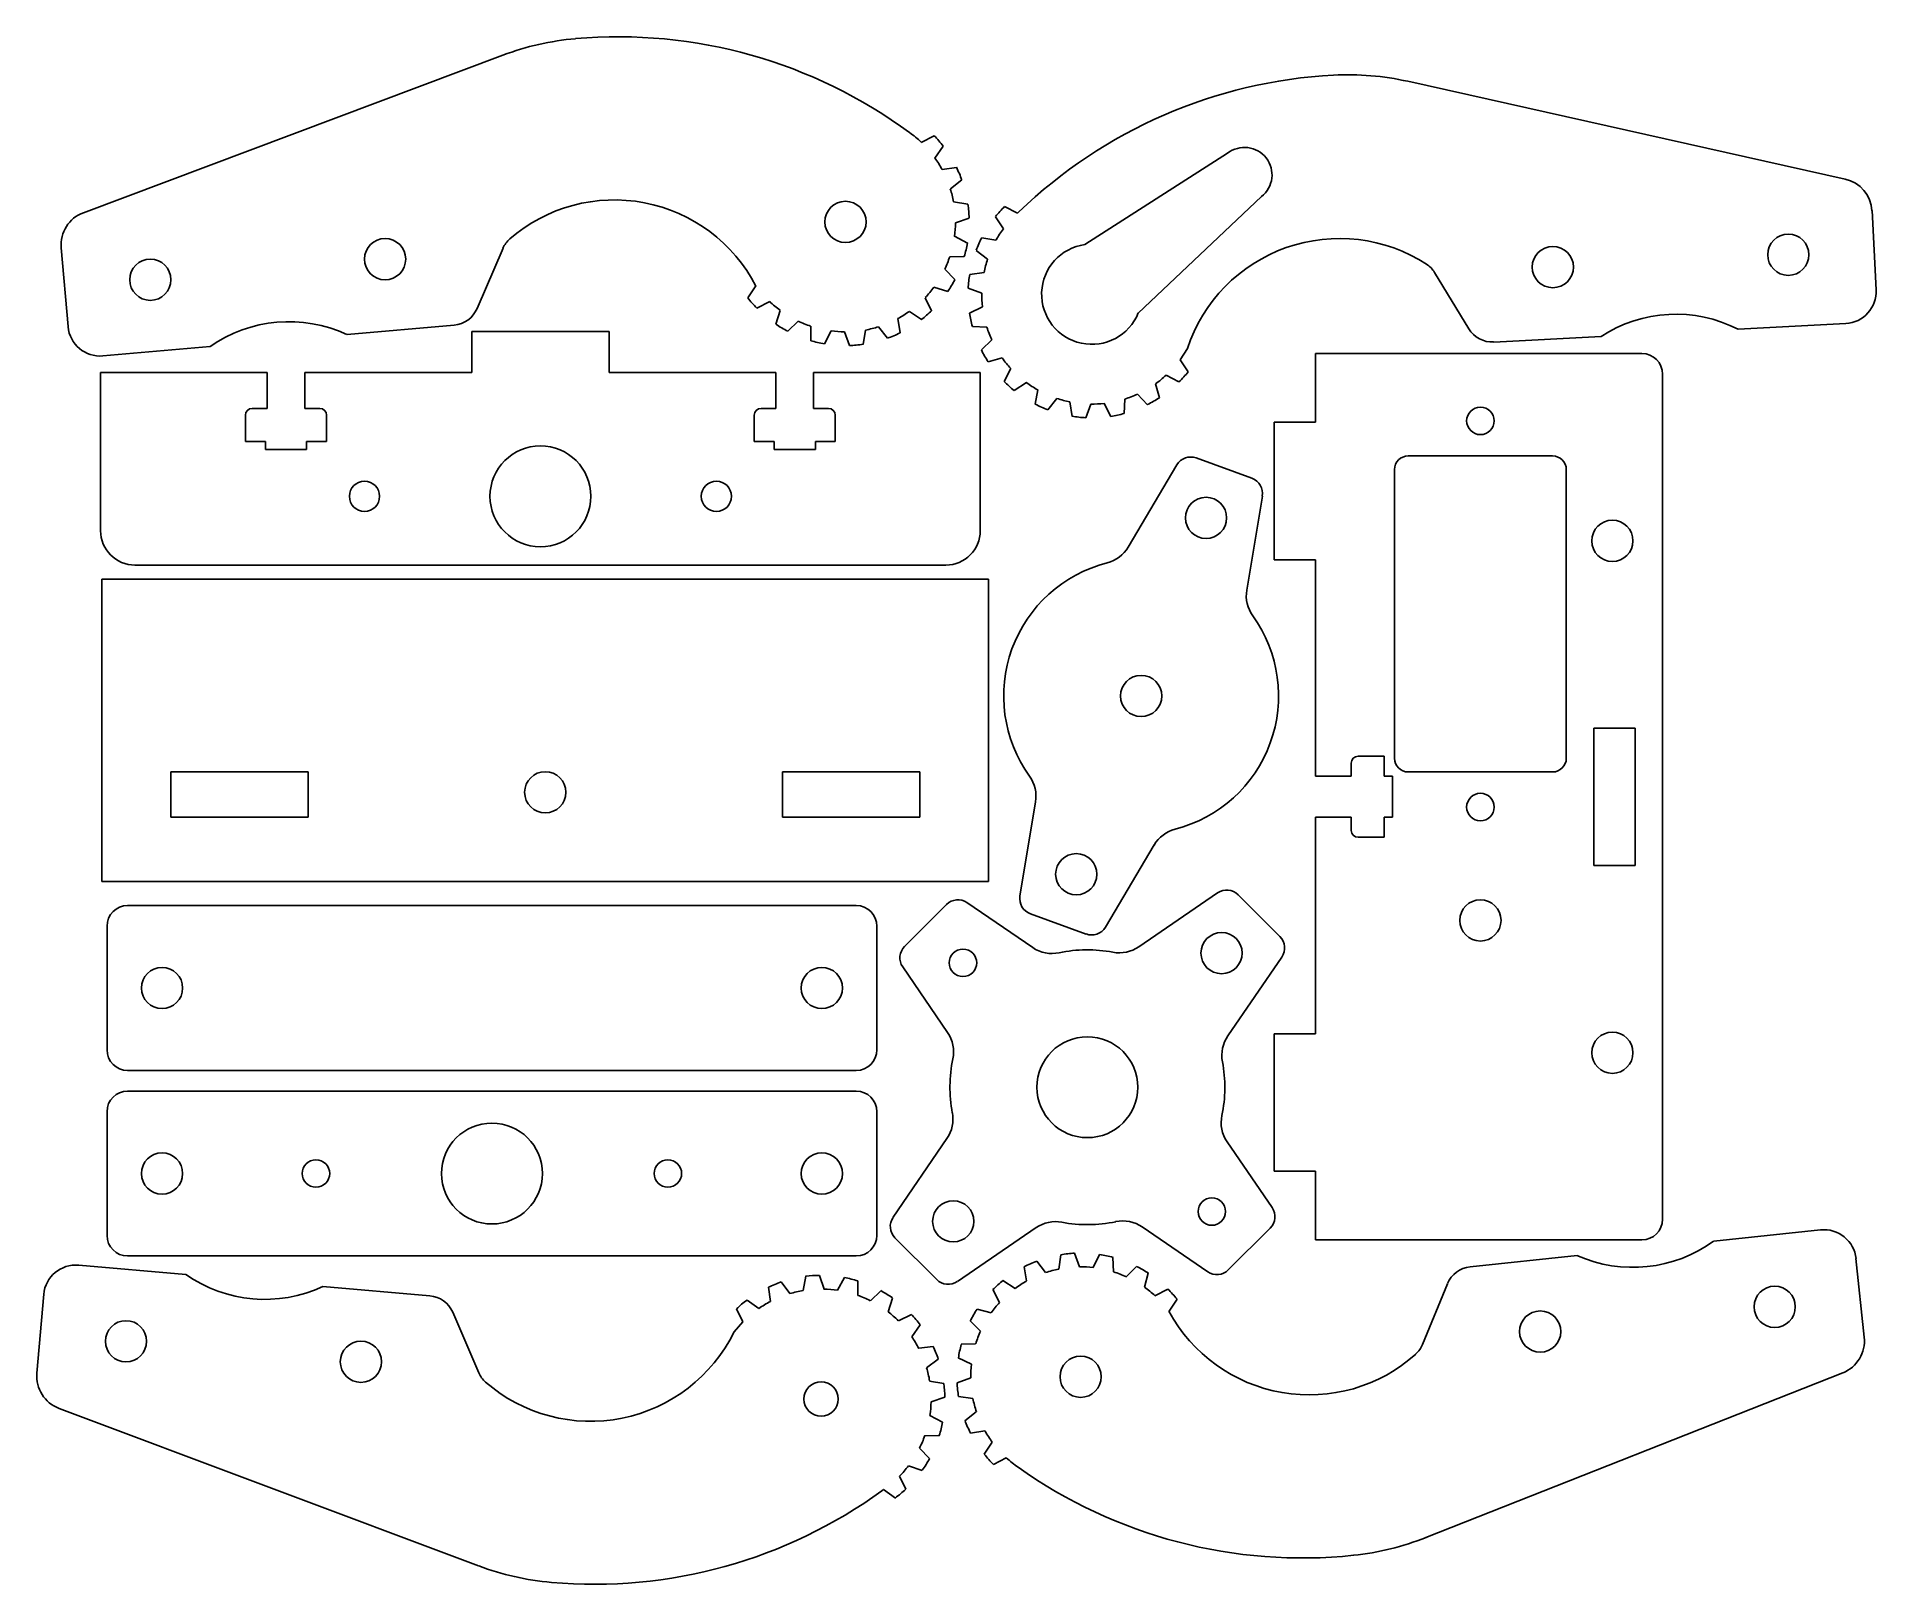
# Model space of a CAD drawing. Header units: millimetres. Extents: x 182 to 316, y 235 to 348.
import ezdxf

# ---------------------------------------------------------------- set-up
doc = ezdxf.new("R2010")
doc.units = ezdxf.units.MM
doc.header["$LTSCALE"] = 23.1
doc.layers.add('02___PRT_ALL_AXES', color=7, linetype='CONTINUOUS')

msp = doc.modelspace()

# ---------------------------------------------------------------- linework, layer by layer
at = {"layer": '02___PRT_ALL_AXES', "color": 7, "linetype": 'CONTINUOUS'}
for p, q in [((185.63, 334.84), (216.15, 346.31)), ((281.98, 344.4), (313.8, 337.29)), ((246.58, 339.96), (247.52, 340.44)), ((248.18, 339.68), (247.58, 338.82)), ((258.48, 332.52), (268.87, 339.16)), ((248.1, 337.98), (249.15, 338.14)), ((249.54, 337.22), (248.7, 336.58)), ((271.33, 336.01), (262.37, 327.54)), ((248.94, 335.62), (249.98, 335.45)), ((252.56, 333.67), (251.98, 334.55)), ((252.65, 335.29), (253.58, 334.8)), ((253.58, 334.8), (253.69, 334.9)), ((315.75, 334.99), (316.05, 329.23)), ((250.07, 334.45), (249.07, 334.1)), ((184.52, 326.55), (184.02, 332.29)), ((216.16, 332.26), (214.27, 327.86)), ((249, 333.12), (249.94, 332.63)), ((251.41, 331.45), (250.58, 332.1)), ((250.98, 333.02), (252.02, 332.84)), ((248.29, 330.72), (249.03, 329.97)), ((249.71, 331.66), (248.66, 331.63)), ((233.96, 328.65), (234.56, 329.51)), ((248.52, 329.11), (247.51, 329.41)), ((250.99, 328.98), (250, 329.35)), ((250.11, 330.34), (251.15, 330.49)), ((286.41, 326.39), (283.93, 330.48)), ((235.56, 328.37), (234.62, 327.89)), ((246.87, 328.65), (247.34, 327.71)), ((250.1, 327.53), (251.04, 327.99)), ((212.6, 326.66), (204.81, 325.97)), ((236.01, 326.72), (236.32, 327.73)), ((237.62, 326.95), (236.87, 326.21)), ((238.56, 325.52), (238.54, 326.58)), ((244.12, 325.7), (243.48, 326.54)), ((244.88, 327.13), (245.04, 326.09)), ((246.59, 327.06), (245.72, 327.66)), ((251.36, 326.51), (250.3, 326.55)), ((313.84, 326.77), (306.02, 326.36)), ((213.88, 326.2), (213.88, 323.2)), ((223.88, 326.2), (213.88, 326.2)), ((223.88, 323.2), (223.88, 326.2)), ((240.02, 326.24), (239.54, 325.3)), ((241.36, 325.17), (241.01, 326.17)), ((242.52, 326.3), (242.35, 325.26)), ((250.96, 324.85), (251.71, 325.58)), ((296.04, 325.84), (288.23, 325.43)), ((194.85, 325.1), (187.05, 324.42)), ((252.47, 324.27), (251.46, 323.98)), ((265.94, 324.95), (265.42, 324.14)), ((265.42, 324.14), (266, 323.27)), ((275.26, 324.59), (275.26, 319.59)), ((299.01, 324.59), (275.26, 324.59)), ((186.88, 323.2), (186.88, 311.7)), ((199, 323.2), (186.88, 323.2)), ((199, 320.6), (199, 323.2)), ((201.74, 323.2), (201.74, 320.6)), ((213.88, 323.2), (201.74, 323.2)), ((236.01, 323.2), (223.88, 323.2)), ((236.01, 320.6), (236.01, 323.2)), ((250.88, 323.2), (238.75, 323.2)), ((238.75, 323.2), (238.75, 320.6)), ((250.88, 311.7), (250.88, 323.2)), ((252.61, 322.56), (253.1, 323.5)), ((265.33, 322.52), (264.4, 323.01)), ((300.51, 261.59), (300.51, 323.09)), ((254.23, 322.48), (253.35, 321.89)), ((254.88, 320.9), (255.06, 321.94)), ((256.45, 321.32), (255.79, 320.49)), ((261.39, 321.27), (261.35, 320.22)), ((263.05, 320.87), (262.31, 321.63)), ((263.63, 322.39), (263.92, 321.37)), ((197.42, 318.2), (197.42, 320.1)), ((197.92, 320.6), (199, 320.6)), ((201.74, 320.6), (202.82, 320.6)), ((203.32, 320.1), (203.32, 318.2)), ((234.43, 318.2), (234.43, 320.1)), ((234.93, 320.6), (236.01, 320.6)), ((238.75, 320.6), (239.83, 320.6)), ((240.33, 320.1), (240.33, 318.2)), ((257.55, 320.02), (257.4, 321.07)), ((258.91, 320.91), (258.55, 319.92)), ((260.37, 320.01), (259.9, 320.96)), ((272.26, 319.59), (272.26, 309.59)), ((275.26, 319.59), (272.26, 319.59)), ((198.87, 318.2), (197.42, 318.2)), ((198.87, 317.6), (198.87, 318.2)), ((201.87, 317.6), (198.87, 317.6)), ((201.87, 318.2), (201.87, 317.6)), ((203.32, 318.2), (201.87, 318.2)), ((235.88, 318.2), (234.43, 318.2)), ((235.88, 317.6), (235.88, 318.2)), ((238.88, 317.6), (235.88, 317.6)), ((240.33, 318.2), (238.88, 318.2)), ((238.88, 318.2), (238.88, 317.6)), ((265.18, 316.48), (261.64, 310.51)), ((270.64, 315.51), (266.59, 316.99)), ((281.01, 295.14), (281.01, 316.14)), ((282.01, 317.14), (292.51, 317.14)), ((293.51, 316.14), (293.51, 295.14)), ((270.26, 307.37), (271.4, 314.22)), ((189.38, 309.2), (248.38, 309.2)), ((272.26, 309.59), (275.26, 309.59)), ((275.26, 309.59), (275.26, 293.84)), ((186.98, 308.16), (186.98, 286.16)), ((251.48, 308.16), (186.98, 308.16)), ((251.48, 286.16), (251.48, 308.16)), ((295.51, 297.34), (298.51, 297.34)), ((295.51, 287.34), (295.51, 297.34)), ((298.51, 297.34), (298.51, 287.34)), ((277.86, 293.84), (277.86, 294.79)), ((278.36, 295.29), (280.26, 295.29)), ((280.26, 295.29), (280.26, 293.84)), ((191.98, 290.86), (191.98, 294.16)), ((191.98, 294.16), (201.98, 294.16)), ((201.98, 294.16), (201.98, 290.86)), ((236.48, 294.16), (246.48, 294.16)), ((236.48, 290.86), (236.48, 294.16)), ((246.48, 294.16), (246.48, 290.86)), ((275.26, 293.84), (277.86, 293.84)), ((280.26, 293.84), (280.86, 293.84)), ((280.86, 293.84), (280.86, 290.84)), ((292.51, 294.14), (282.01, 294.14)), ((254.89, 291.97), (253.76, 285.11)), ((201.98, 290.86), (191.98, 290.86)), ((246.48, 290.86), (236.48, 290.86)), ((275.26, 290.84), (275.26, 275.09)), ((277.86, 290.84), (275.26, 290.84)), ((277.86, 289.89), (277.86, 290.84)), ((280.26, 290.84), (280.26, 289.39)), ((280.86, 290.84), (280.26, 290.84)), ((280.26, 289.39), (278.36, 289.39)), ((259.98, 282.85), (263.52, 288.83)), ((298.51, 287.34), (295.51, 287.34)), ((186.98, 286.16), (251.48, 286.16)), ((268.14, 285.34), (262.4, 281.42)), ((272.68, 282.16), (269.63, 285.21)), ((241.85, 284.42), (188.85, 284.42)), ((248.42, 284.5), (245.37, 281.45)), ((254.69, 281.37), (249.91, 284.64)), ((254.52, 283.82), (258.57, 282.34)), ((187.35, 282.92), (187.35, 273.92)), ((243.35, 273.92), (243.35, 282.92)), ((245.24, 279.96), (248.5, 275.19)), ((268.89, 274.93), (272.81, 280.67)), ((275.26, 275.09), (272.26, 275.09)), ((272.26, 275.09), (272.26, 265.09)), ((188.85, 272.42), (241.85, 272.42)), ((241.85, 270.92), (188.85, 270.92)), ((187.35, 269.42), (187.35, 260.42)), ((243.35, 260.42), (243.35, 269.42)), ((248.45, 267.47), (244.53, 261.74)), ((272.11, 262.44), (268.84, 267.22)), ((272.26, 265.09), (275.26, 265.09)), ((275.26, 265.09), (275.26, 260.09)), ((249.21, 257.06), (254.94, 260.98)), ((262.66, 261.03), (267.43, 257.77)), ((268.92, 257.9), (271.97, 260.95)), ((244.67, 260.24), (247.71, 257.2)), ((275.26, 260.09), (299.01, 260.09)), ((304.23, 260), (312.01, 260.82)), ((188.85, 258.92), (241.85, 258.92)), ((254.98, 258.54), (255.63, 257.71)), ((256.59, 257.97), (256.74, 259.01)), ((257.73, 259.12), (258.1, 258.13)), ((259.09, 258.08), (259.55, 259.02)), ((260.53, 258.82), (260.57, 257.76)), ((286.51, 258.14), (294.29, 258.95)), ((314.58, 258.73), (315.19, 253)), ((185.29, 258.25), (193.08, 257.57)), ((236.4, 257.03), (237.02, 256.18)), ((237.99, 256.4), (238.18, 257.44)), ((239.17, 257.51), (239.51, 256.51)), ((240.49, 256.42), (240.99, 257.35)), ((241.96, 257.11), (241.97, 256.05)), ((252.53, 257.14), (253.41, 256.56)), ((254.24, 257.1), (254.06, 258.14)), ((261.5, 257.41), (262.24, 258.16)), ((263.1, 257.66), (262.82, 256.65)), ((182.25, 250.39), (182.75, 256.13)), ((203.04, 256.7), (210.84, 256.02)), ((233.91, 255.71), (234.77, 255.1)), ((235.62, 255.61), (235.47, 256.65)), ((242.88, 255.66), (243.64, 256.39)), ((244.49, 255.86), (244.17, 254.86)), ((252.28, 255.54), (251.79, 256.47)), ((263.58, 256.02), (264.52, 256.51)), ((265.19, 255.77), (264.61, 254.9)), ((283.05, 252.47), (284.87, 256.9)), ((212.5, 254.82), (214.39, 250.42)), ((233.6, 254.12), (233.14, 255.07)), ((244.92, 254.21), (245.87, 254.67)), ((250.64, 255.06), (251.66, 254.77)), ((232.97, 253.39), (233.6, 254.12)), ((246.51, 253.9), (245.89, 253.04)), ((250.9, 253.45), (250.14, 254.19)), ((246.4, 252.2), (247.45, 252.34)), ((249.49, 252.49), (250.54, 252.53)), ((247.82, 251.41), (246.97, 250.79)), ((250.23, 251.04), (249.28, 251.51)), ((313.62, 250.42), (283.3, 238.43)), ((247.19, 249.82), (248.23, 249.63)), ((249.19, 249.69), (250.18, 250.05)), ((214.38, 236.37), (183.86, 247.83)), ((248.3, 248.64), (247.3, 248.31)), ((250.33, 248.54), (249.29, 248.69)), ((249.76, 246.93), (250.59, 247.58)), ((247.21, 247.32), (248.14, 246.82)), ((246.46, 244.93), (247.19, 244.17)), ((247.9, 245.85), (246.85, 245.84)), ((251.21, 246.2), (250.17, 246.02)), ((251.16, 244.49), (251.75, 245.37)), ((246.66, 243.32), (245.65, 243.64)), ((252.77, 244.24), (251.83, 243.75)), ((245, 242.9), (245.46, 241.95)), ((243.84, 241.92), (243.71, 241.83)), ((244.7, 241.3), (243.84, 241.92))]:
    msp.add_line(p, q, dxfattribs=at)
for centre, radius in [((241.07, 334.17), 1.5), ((309.66, 331.78), 1.5), ((207.58, 331.46), 1.5), ((292.53, 330.88), 1.5), ((190.5, 329.96), 1.5), ((287.26, 319.69), 1), ((218.88, 314.2), 3.67), ((206.08, 314.2), 1.1), ((231.68, 314.2), 1.1), ((267.3, 312.63), 1.5), ((296.86, 310.96), 1.5), ((262.58, 299.67), 1.5), ((219.23, 292.66), 1.5), ((287.26, 291.59), 1), ((257.86, 286.7), 1.5), ((287.26, 283.34), 1.5), ((268.43, 280.96), 1.5), ((249.62, 280.25), 1), ((191.35, 278.42), 1.5), ((239.35, 278.42), 1.5), ((258.67, 271.2), 3.67), ((296.86, 273.71), 1.5), ((215.35, 264.92), 3.67), ((191.35, 264.92), 1.5), ((239.35, 264.92), 1.5), ((202.55, 264.92), 1), ((228.15, 264.92), 1), ((248.91, 261.44), 1.5), ((267.72, 262.15), 1), ((308.67, 255.22), 1.5), ((291.61, 253.42), 1.5), ((188.73, 252.71), 1.5), ((205.82, 251.22), 1.5), ((258.18, 250.13), 1.5), ((239.3, 248.51), 1.25)]:
    msp.add_circle(centre, radius, dxfattribs=at)
for centre, radius, start, end in [((223.18, 327.58), 20, 95, 110.58), ((224.55, 311.98), 35.66, 53.5584, 95), ((278.44, 309.27), 35.63, 93, 133.9926), ((277.62, 324.88), 20, 77.42, 93), ((241.07, 334.17), 8, 46.4507, 54.37), ((241.07, 334.17), 9, 37.8153, 44.1847), ((241.07, 334.17), 8, 28.4507, 35.5493), ((270.1, 337.59), 2, 308, 128), ((241.07, 334.17), 9, 19.8153, 26.1847), ((313.25, 334.85), 2.5, 3, 77.42), ((241.07, 334.17), 8, 10.4507, 17.5493), ((186.51, 332.5), 2.5, 110.58, 185), ((224.26, 324.17), 11.6, 27.3743, 130.9564), ((241.07, 334.17), 9, 1.8153, 8.1847), ((258.99, 328.91), 9, 134.8153, 141.1847), ((241.07, 334.17), 8, 352.4507, 359.5493), ((258.99, 328.91), 8, 143.4507, 150.5493), ((217.88, 331.51), 1.88, 130.9564, 156.74), ((241.07, 334.17), 9, 343.8153, 350.1847), ((258.99, 328.91), 9, 152.8153, 159.1847), ((258.99, 328.91), 3.65, 98, 338), ((277.01, 321.31), 11.65, 57.0436, 161.7946), ((241.07, 334.17), 8, 334.4507, 341.5493), ((258.99, 328.91), 8, 161.4507, 168.5493), ((282.32, 329.51), 1.88, 31.26, 57.0436), ((241.07, 334.17), 8, 316.4507, 323.5493), ((241.07, 334.17), 9, 325.8153, 332.1847), ((258.99, 328.91), 9, 170.8153, 177.1847), ((313.71, 329.11), 2.34, 273, 3), ((212.43, 328.65), 2, 275, 336.74), ((241.07, 334.17), 9, 217.8153, 224.1847), ((241.07, 334.17), 8, 226.4507, 233.5493), ((258.99, 328.91), 8, 179.4507, 186.5493), ((186.85, 326.75), 2.34, 185, 275), ((200.58, 316.91), 10, 65, 125), ((241.07, 334.17), 9, 235.8153, 242.1847), ((241.07, 334.17), 8, 244.4507, 251.5493), ((241.07, 334.17), 8, 280.4507, 287.5493), ((241.07, 334.17), 8, 298.4507, 305.5493), ((241.07, 334.17), 9, 307.8153, 314.1847), ((258.99, 328.91), 9, 188.8153, 195.1847), ((258.99, 328.91), 8, 197.4507, 204.5493), ((301.48, 317.45), 10, 63, 123), ((241.07, 334.17), 9, 253.8153, 260.1847), ((241.07, 334.17), 8, 262.4507, 269.5493), ((241.07, 334.17), 9, 271.8153, 278.1847), ((241.07, 334.17), 9, 289.8153, 296.1847), ((288.12, 327.43), 2, 211.26, 273), ((258.99, 328.91), 9, 206.8153, 213.1847), ((258.99, 328.91), 8, 215.4507, 222.5493), ((299.01, 323.09), 1.5, 0, 90), ((258.99, 328.91), 9, 224.8153, 231.1847), ((258.99, 328.91), 8, 305.4507, 312.5493), ((258.99, 328.91), 9, 314.8153, 321.1847), ((258.99, 328.91), 8, 233.4507, 240.5493), ((258.99, 328.91), 8, 251.4507, 258.5493), ((258.99, 328.91), 8, 287.4507, 294.5493), ((258.99, 328.91), 9, 296.8153, 303.1847), ((197.92, 320.1), 0.5, 90, 180), ((202.82, 320.1), 0.5, 0, 90), ((234.93, 320.1), 0.5, 90, 180), ((239.83, 320.1), 0.5, 0, 90), ((258.99, 328.91), 9, 242.8153, 249.1847), ((258.99, 328.91), 9, 260.8153, 267.1847), ((258.99, 328.91), 8, 269.4507, 276.5493), ((258.99, 328.91), 9, 278.8153, 285.1847), ((266.19, 315.89), 1.17, 70, 149.3772), ((282.01, 316.14), 1, 90, 180), ((292.51, 316.14), 1, 0, 90), ((270.24, 314.41), 1.17, 350.6228, 70), ((189.38, 311.7), 2.5, 180, 270), ((248.38, 311.7), 2.5, 270, 360), ((259.49, 311.78), 2.5, 284.3067, 329.3772), ((262.58, 299.67), 10, 104.3067, 215.6933), ((272.73, 306.96), 2.5, 170.6228, 215.6933), ((262.58, 299.67), 10, 284.3067, 35.6933), ((278.36, 294.79), 0.5, 90, 180), ((282.01, 295.14), 1, 180, 270), ((292.51, 295.14), 1, 270, 360), ((252.43, 292.37), 2.5, 350.6228, 35.6933), ((265.67, 287.55), 2.5, 104.3067, 149.3772), ((278.36, 289.89), 0.5, 180, 270), ((254.92, 284.92), 1.17, 170.6228, 250), ((268.8, 284.38), 1.17, 45, 124.3772), ((188.85, 282.92), 1.5, 90, 180), ((241.85, 282.92), 1.5, 0, 90), ((249.25, 283.67), 1.17, 55.6228, 135), ((258.97, 283.45), 1.17, 250, 329.3772), ((246.2, 280.62), 1.17, 135, 214.3772), ((256.1, 283.43), 2.5, 235.6228, 281.8748), ((258.67, 271.2), 10, 79.3067, 101.8748), ((260.99, 283.48), 2.5, 259.3067, 304.3772), ((271.85, 281.33), 1.17, 325.6228, 45), ((246.44, 273.77), 2.5, 348.1252, 34.3772), ((270.95, 273.52), 2.5, 145.6228, 190.6933), ((188.85, 273.92), 1.5, 180, 270), ((241.85, 273.92), 1.5, 270, 360), ((258.67, 271.2), 10, 168.1252, 190.6933), ((258.67, 271.2), 10, 348.1252, 10.6933), ((188.85, 269.42), 1.5, 90, 180), ((241.85, 269.42), 1.5, 0, 90), ((246.39, 268.88), 2.5, 325.6228, 10.6933), ((270.9, 268.63), 2.5, 168.1252, 214.3772), ((271.14, 261.78), 1.17, 315, 34.3772), ((245.5, 261.07), 1.17, 145.6228, 225), ((256.35, 258.92), 2.5, 79.3067, 124.3772), ((258.67, 271.2), 10, 259.3067, 281.8748), ((261.24, 258.97), 2.5, 55.6228, 101.8748), ((299.01, 261.59), 1.5, 270, 360), ((188.85, 260.42), 1.5, 180, 270), ((241.85, 260.42), 1.5, 270, 360), ((298.35, 268.09), 10, 246, 306), ((312.26, 258.49), 2.34, 6, 96), ((185.08, 255.92), 2.34, 85, 175), ((258.18, 250.13), 9, 110.8153, 117.1847), ((258.18, 250.13), 9, 92.8153, 99.1847), ((258.18, 250.13), 9, 74.8153, 81.1847), ((198.82, 265.76), 10, 235, 295), ((239.3, 248.51), 9, 108.8153, 115.1847), ((239.3, 248.51), 9, 90.8153, 97.1847), ((239.3, 248.51), 9, 72.8153, 79.1847), ((248.54, 258.03), 1.17, 225, 304.3772), ((258.18, 250.13), 9, 128.8153, 135.1847), ((258.18, 250.13), 8, 119.4507, 126.5493), ((258.18, 250.13), 8, 101.4507, 108.5493), ((258.18, 250.13), 8, 83.4507, 90.5493), ((258.18, 250.13), 8, 65.4507, 72.5493), ((258.18, 250.13), 9, 56.8153, 63.1847), ((268.09, 258.73), 1.17, 235.6228, 315), ((286.72, 256.15), 2, 96, 157.74), ((210.66, 254.03), 2, 23.26, 85), ((239.3, 248.51), 9, 126.8153, 133.1847), ((239.3, 248.51), 8, 117.4507, 124.5493), ((239.3, 248.51), 8, 99.4507, 106.5493), ((239.3, 248.51), 8, 81.4507, 88.5493), ((239.3, 248.51), 8, 63.4507, 70.5493), ((239.3, 248.51), 9, 54.8153, 61.1847), ((258.18, 250.13), 8, 47.4507, 54.5493), ((258.18, 250.13), 9, 38.8153, 45.1847), ((239.3, 248.51), 8, 45.4507, 52.5493), ((239.3, 248.51), 9, 36.8153, 43.1847), ((258.18, 250.13), 9, 146.8153, 153.1847), ((258.18, 250.13), 8, 137.4507, 144.5493), ((274.81, 260.41), 11.6, 208.3743, 311.9564), ((222.52, 258.54), 11.65, 229.0436, 333.7946), ((239.3, 248.51), 8, 27.4507, 34.5493), ((258.18, 250.13), 8, 155.4507, 162.5493), ((312.7, 252.74), 2.5, 291.58, 6), ((239.3, 248.51), 9, 18.8153, 25.1847), ((258.18, 250.13), 9, 164.8153, 171.1847), ((281.31, 253.19), 1.88, 311.9564, 337.74), ((184.74, 250.17), 2.5, 175, 249.42), ((216.12, 251.16), 1.88, 203.26, 229.0436), ((239.3, 248.51), 8, 9.4507, 16.5493), ((258.18, 250.13), 8, 173.4507, 180.5493), ((239.3, 248.51), 9, 0.8153, 7.1847), ((258.18, 250.13), 9, 182.8153, 189.1847), ((239.3, 248.51), 8, 351.4507, 358.5493), ((258.18, 250.13), 8, 191.4507, 198.5493), ((239.3, 248.51), 9, 342.8153, 349.1847), ((258.18, 250.13), 9, 200.8153, 207.1847), ((239.3, 248.51), 8, 333.4507, 340.5493), ((258.18, 250.13), 8, 209.4507, 216.5493), ((239.3, 248.51), 8, 315.4507, 322.5493), ((239.3, 248.51), 9, 324.8153, 331.1847), ((258.18, 250.13), 9, 218.8153, 225.1847), ((258.18, 250.13), 8, 227.4507, 235.37), ((274.31, 272.6), 35.66, 234.5584, 276), ((222.78, 270.66), 35.63, 265, 305.9926), ((239.3, 248.51), 9, 306.8153, 313.1847), ((275.95, 257.03), 20, 276, 291.58), ((221.42, 255.09), 20, 249.42, 265)]:
    msp.add_arc(centre, radius, start, end, dxfattribs=at)

doc.saveas('drawing.dxf')
